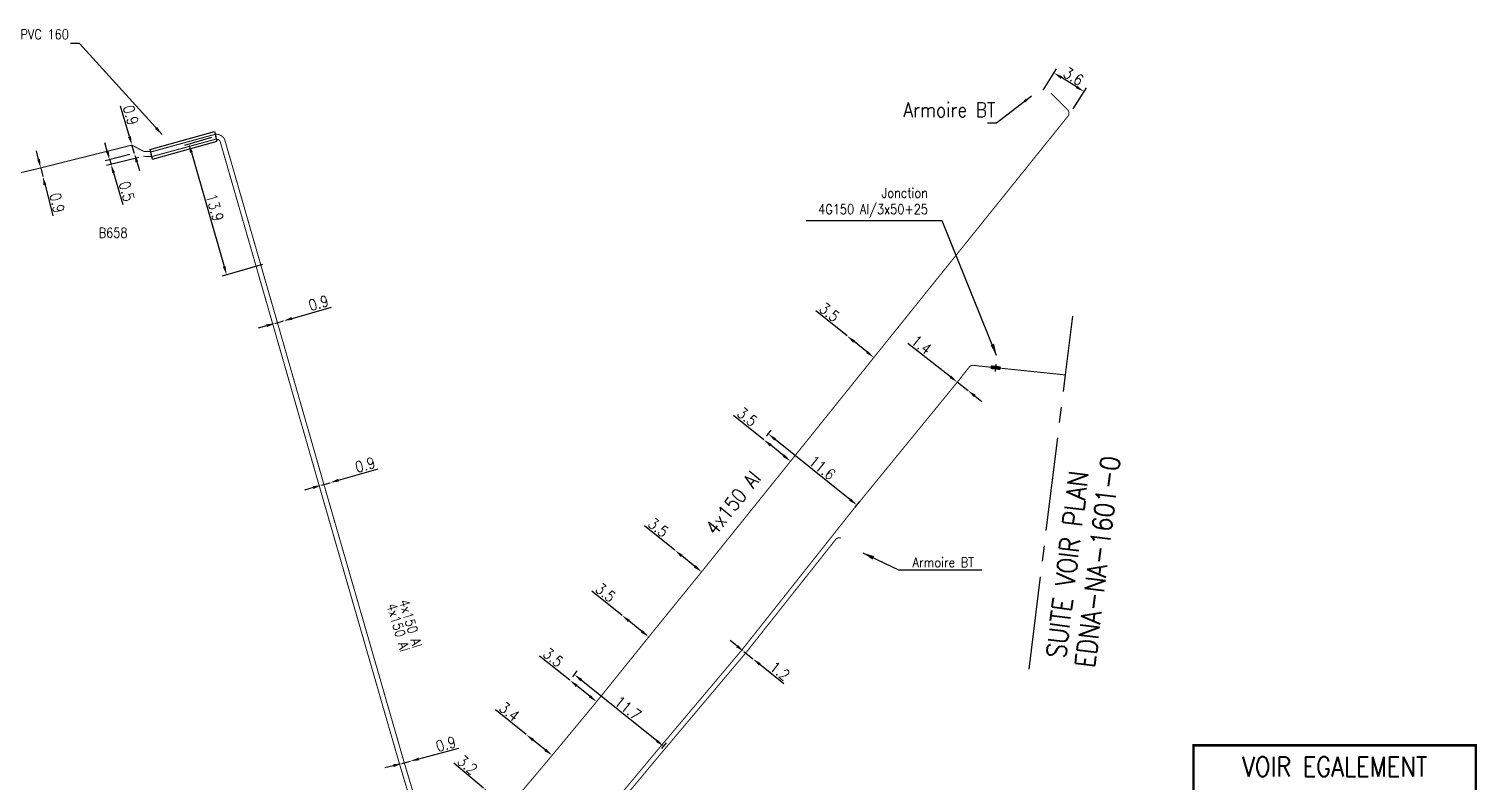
# Model space of a CAD drawing. Header units: millimetres. Extents: x 184011 to 185000, y 128010 to 128993.
# Drawn here: x 184695.4 to 184843.4, y 128356.3 to 128433.3 of the extents above; entities that cross this region are included whole.
import ezdxf
from ezdxf.enums import TextEntityAlignment as Align

# ---------------------------------------------------------------- set-up
doc = ezdxf.new("R2010")
doc.units = ezdxf.units.MM
doc.header["$PDMODE"] = 34
doc.linetypes.add('B_ST_Al', pattern=[2000, 1000, 1000])
doc.linetypes.add('CENTER2', pattern=[28.575, 19.05, -3.175, 3.175, -3.175])
doc.layers.get('0').update_dxf_attribs({"linetype": 'CONTINUOUS'})
doc.layers.get('DEFPOINTS').update_dxf_attribs({"linetype": 'CONTINUOUS'})
for name, color, linetype in [('B_100', 3, 'CONTINUOUS'), ('B_110', 1, 'CONTINUOUS'), ('B_300', 7, 'CONTINUOUS'), ('B_400', 7, 'CONTINUOUS'), ('B_930', 7, 'CONTINUOUS')]:
    doc.layers.add(name, color=color, linetype=linetype)
doc.styles.get("Standard").update_dxf_attribs({"font": 'romans.shx', "width": 0.85})
doc.dimstyles.get("Standard").update_dxf_attribs({"dimtxt": 1.5, "dimasz": 1.2, "dimexe": 0.625, "dimexo": 0.625, "dimgap": 0.25, "dimtad": 1, "dimdec": 1, "dimzin": 0, "dimdsep": 46, "dimtxsty": 'Standard', "dimcen": -0.5, "dimadec": 0, "dimazin": 0, "dimtfac": 1, "dimtdec": 1, "dimtmove": 0, "dimatfit": 3, "dimfxl": 0, "dimtolj": 1, "dimtzin": 0, "dimarcsym": 0})

# ---------------------------------------------------------------- blocks, each defined once
blk = doc.blocks.new('*D2')
at = {"layer": 'B_110', "color": 0, "linetype": 'Continuous', "lineweight": -2, "transparency": 16777216}
for p, q in [((184741.85, 128355.71), (184738.81, 128358.27)), ((184743.61, 128354.23), (184742.54, 128355.13))]:
    blk.add_line(p, q, dxfattribs=at)
at = {"layer": 'B_110', "color": 0, "linetype": 'Continuous', "transparency": 16777216}
for points in [[(184742.64, 128355.25), (184742.45, 128355.02), (184741.85, 128355.71)], [(184743.71, 128354.35), (184743.52, 128354.12), (184744.3, 128353.65)]]:
    blk.add_solid(points, dxfattribs=at)
at = {"layer": 'DEFPOINTS', "color": 0, "linetype": 'Continuous', "transparency": 16777216}
for p in [(184741.85, 128355.71), (184741.85, 128355.71), (184744.3, 128353.65)]:
    blk.add_point(p, dxfattribs=at)
at = {"layer": 'B_110', "color": 0, "linetype": 'Continuous', "transparency": 16777216, "insert": (184740.2, 128358.08), "char_height": 1.125, "attachment_point": 5, "rotation": 319.9678}
blk.add_mtext('\\A1;3.2', dxfattribs=at)
blk = doc.blocks.new('*D6')
at = {"layer": 'B_110', "color": 0, "linetype": 'Continuous', "lineweight": -2, "transparency": 16777216}
for p, q in [((184746.21, 128361.18), (184743.06, 128363.7)), ((184748.16, 128359.62), (184746.91, 128360.62))]:
    blk.add_line(p, q, dxfattribs=at)
at = {"layer": 'B_110', "color": 0, "linetype": 'Continuous', "transparency": 16777216}
for points in [[(184747, 128360.74), (184746.82, 128360.5), (184746.21, 128361.18)], [(184748.25, 128359.74), (184748.06, 128359.5), (184748.86, 128359.06)]]:
    blk.add_solid(points, dxfattribs=at)
at = {"layer": 'DEFPOINTS', "color": 0, "linetype": 'Continuous', "transparency": 16777216}
for p in [(184746.21, 128361.18), (184746.21, 128361.18), (184748.86, 128359.06)]:
    blk.add_point(p, dxfattribs=at)
at = {"layer": 'B_110', "color": 0, "linetype": 'Continuous', "transparency": 16777216, "insert": (184744.48, 128363.53), "char_height": 1.125, "attachment_point": 5, "rotation": 321.2979}
blk.add_mtext('\\A1;3.4', dxfattribs=at)
blk = doc.blocks.new('*D7')
at = {"layer": 'B_110', "color": 0, "linetype": 'Continuous', "lineweight": -2, "transparency": 16777216}
for p, q in [((184750.67, 128366.73), (184747.57, 128369.21)), ((184752.7, 128365.1), (184751.37, 128366.17))]:
    blk.add_line(p, q, dxfattribs=at)
at = {"layer": 'B_110', "color": 0, "linetype": 'Continuous', "transparency": 16777216}
for points in [[(184751.46, 128366.28), (184751.28, 128366.05), (184750.67, 128366.73)], [(184752.79, 128365.22), (184752.6, 128364.99), (184753.4, 128364.54)]]:
    blk.add_solid(points, dxfattribs=at)
at = {"layer": 'DEFPOINTS', "color": 0, "linetype": 'Continuous', "transparency": 16777216}
for p in [(184750.67, 128366.73), (184750.67, 128366.73), (184753.4, 128364.54)]:
    blk.add_point(p, dxfattribs=at)
at = {"layer": 'B_110', "color": 0, "linetype": 'Continuous', "transparency": 16777216, "insert": (184748.96, 128369.06), "char_height": 1.125, "attachment_point": 5, "rotation": 321.2979}
blk.add_mtext('\\A1;3.5', dxfattribs=at)
blk = doc.blocks.new('*D8')
at = {"layer": 'B_110', "color": 0, "linetype": 'Continuous', "lineweight": -2, "transparency": 16777216}
for p, q in [((184756, 128373.36), (184752.91, 128375.85)), ((184755.71, 128372.99), (184755.71, 128372.99)), ((184758.03, 128371.73), (184756.71, 128372.79)), ((184758.43, 128370.8), (184758.43, 128370.8))]:
    blk.add_line(p, q, dxfattribs=at)
at = {"layer": 'B_110', "color": 0, "linetype": 'Continuous', "transparency": 16777216}
for points in [[(184756.8, 128372.91), (184756.61, 128372.68), (184756, 128373.36)], [(184758.12, 128371.84), (184757.93, 128371.61), (184758.73, 128371.16)]]:
    blk.add_solid(points, dxfattribs=at)
at = {"layer": 'DEFPOINTS', "color": 0, "linetype": 'Continuous', "transparency": 16777216}
for p in [(184756, 128373.36), (184756, 128373.36), (184758.73, 128371.16)]:
    blk.add_point(p, dxfattribs=at)
at = {"layer": 'B_110', "color": 0, "linetype": 'Continuous', "transparency": 16777216, "insert": (184754.31, 128375.69), "char_height": 1.125, "attachment_point": 5, "rotation": 321.1108}
blk.add_mtext('\\A1;3.5', dxfattribs=at)
blk = doc.blocks.new('*D9')
at = {"layer": 'B_110', "color": 0, "linetype": 'Continuous', "lineweight": -2, "transparency": 16777216}
for p, q in [((184761.41, 128380.01), (184758.31, 128382.5)), ((184763.43, 128378.37), (184762.11, 128379.44))]:
    blk.add_line(p, q, dxfattribs=at)
at = {"layer": 'B_110', "color": 0, "linetype": 'Continuous', "transparency": 16777216}
for points in [[(184762.2, 128379.56), (184762.01, 128379.32), (184761.41, 128380.01)], [(184763.53, 128378.49), (184763.34, 128378.26), (184764.13, 128377.81)]]:
    blk.add_solid(points, dxfattribs=at)
at = {"layer": 'DEFPOINTS', "color": 0, "linetype": 'Continuous', "transparency": 16777216}
for p in [(184761.41, 128380.01), (184761.41, 128380.01), (184764.13, 128377.81)]:
    blk.add_point(p, dxfattribs=at)
at = {"layer": 'B_110', "color": 0, "linetype": 'Continuous', "transparency": 16777216, "insert": (184759.71, 128382.34), "char_height": 1.125, "attachment_point": 5, "rotation": 321.1108}
blk.add_mtext('\\A1;3.5', dxfattribs=at)
blk = doc.blocks.new('*D10')
at = {"layer": 'B_110', "color": 0, "linetype": 'Continuous', "lineweight": -2, "transparency": 16777216}
for p, q in [((184770.49, 128391.31), (184767.39, 128393.8)), ((184772.52, 128389.68), (184771.19, 128390.75))]:
    blk.add_line(p, q, dxfattribs=at)
at = {"layer": 'B_110', "color": 0, "linetype": 'Continuous', "transparency": 16777216}
for points in [[(184771.29, 128390.86), (184771.1, 128390.63), (184770.49, 128391.31)], [(184772.61, 128389.8), (184772.42, 128389.56), (184773.22, 128389.11)]]:
    blk.add_solid(points, dxfattribs=at)
at = {"layer": 'DEFPOINTS', "color": 0, "linetype": 'Continuous', "transparency": 16777216}
for p in [(184770.49, 128391.31), (184770.49, 128391.31), (184773.22, 128389.11)]:
    blk.add_point(p, dxfattribs=at)
at = {"layer": 'B_110', "color": 0, "linetype": 'Continuous', "transparency": 16777216, "insert": (184768.79, 128393.64), "char_height": 1.125, "attachment_point": 5, "rotation": 321.1755}
blk.add_mtext('\\A1;3.5', dxfattribs=at)
blk = doc.blocks.new('*D11')
at = {"layer": 'B_110', "color": 0, "linetype": 'Continuous', "lineweight": -2, "transparency": 16777216}
for p, q in [((184779, 128401.91), (184775.79, 128404.49)), ((184781.03, 128400.28), (184779.71, 128401.34))]:
    blk.add_line(p, q, dxfattribs=at)
at = {"layer": 'B_110', "color": 0, "linetype": 'Continuous', "transparency": 16777216}
for points in [[(184779.8, 128401.46), (184779.61, 128401.22), (184779, 128401.91)], [(184781.12, 128400.39), (184780.94, 128400.16), (184781.73, 128399.71)]]:
    blk.add_solid(points, dxfattribs=at)
at = {"layer": 'DEFPOINTS', "color": 0, "linetype": 'Continuous', "transparency": 16777216}
for p in [(184779, 128401.91), (184779, 128401.91), (184781.73, 128399.71)]:
    blk.add_point(p, dxfattribs=at)
at = {"layer": 'B_110', "color": 0, "linetype": 'Continuous', "transparency": 16777216, "insert": (184777.19, 128404.33), "char_height": 1.125, "attachment_point": 5, "rotation": 321.1755}
blk.add_mtext('\\A1;3.5', dxfattribs=at)
blk = doc.blocks.new('*D41')
at = {"layer": 'B_100', "color": 0, "linetype": 'Continuous', "lineweight": -2, "transparency": 16777216}
for p, q in [((184722.28, 128403.7), (184726.33, 128404.87)), ((184719.68, 128402.95), (184718.82, 128402.7)), ((184720.55, 128403.2), (184721.41, 128403.45))]:
    blk.add_line(p, q, dxfattribs=at)
at = {"layer": 'B_100', "color": 0, "linetype": 'Continuous', "transparency": 16777216}
for points in [[(184722.23, 128403.85), (184722.32, 128403.56), (184721.41, 128403.45)], [(184719.64, 128403.1), (184719.72, 128402.81), (184720.55, 128403.2)]]:
    blk.add_solid(points, dxfattribs=at)
at = {"layer": 'DEFPOINTS', "color": 0, "linetype": 'Continuous', "transparency": 16777216}
for p in [(184720.55, 128403.2), (184721.41, 128403.45), (184721.41, 128403.45)]:
    blk.add_point(p, dxfattribs=at)
at = {"layer": 'B_100', "color": 0, "linetype": 'Continuous', "transparency": 16777216, "insert": (184725, 128405.27), "char_height": 1.125, "attachment_point": 5, "rotation": 16.0717}
blk.add_mtext('\\A1;0.9', dxfattribs=at)
blk = doc.blocks.new('*D42')
at = {"layer": 'B_100', "color": 0, "linetype": 'Continuous', "lineweight": -2, "transparency": 16777216}
for p, q in [((184727.03, 128387.17), (184731.08, 128388.35)), ((184724.44, 128386.42), (184723.57, 128386.16)), ((184725.3, 128386.67), (184726.17, 128386.92))]:
    blk.add_line(p, q, dxfattribs=at)
at = {"layer": 'B_100', "color": 0, "linetype": 'Continuous', "transparency": 16777216}
for points in [[(184726.99, 128387.31), (184727.07, 128387.03), (184726.17, 128386.92)], [(184724.4, 128386.56), (184724.48, 128386.27), (184725.3, 128386.67)]]:
    blk.add_solid(points, dxfattribs=at)
at = {"layer": 'DEFPOINTS', "color": 0, "linetype": 'Continuous', "transparency": 16777216}
for p in [(184725.3, 128386.67), (184726.17, 128386.92), (184726.17, 128386.92)]:
    blk.add_point(p, dxfattribs=at)
at = {"layer": 'B_100', "color": 0, "linetype": 'Continuous', "transparency": 16777216, "insert": (184729.75, 128388.74), "char_height": 1.125, "attachment_point": 5, "rotation": 16.2089}
blk.add_mtext('\\A1;0.9', dxfattribs=at)
blk = doc.blocks.new('*D43')
at = {"layer": 'B_100', "color": 0, "linetype": 'Continuous', "lineweight": -2, "transparency": 16777216}
for p, q in [((184735.25, 128358.7), (184739.33, 128359.79)), ((184732.64, 128358), (184731.77, 128357.77)), ((184733.51, 128358.23), (184734.38, 128358.47))]:
    blk.add_line(p, q, dxfattribs=at)
at = {"layer": 'B_100', "color": 0, "linetype": 'Continuous', "transparency": 16777216}
for points in [[(184732.6, 128358.15), (184732.68, 128357.86), (184733.51, 128358.23)], [(184735.21, 128358.84), (184735.29, 128358.55), (184734.38, 128358.47)]]:
    blk.add_solid(points, dxfattribs=at)
at = {"layer": 'DEFPOINTS', "color": 0, "linetype": 'Continuous', "transparency": 16777216}
for p in [(184733.51, 128358.23), (184734.38, 128358.47), (184734.38, 128358.47)]:
    blk.add_point(p, dxfattribs=at)
at = {"layer": 'B_100', "color": 0, "linetype": 'Continuous', "transparency": 16777216, "insert": (184738.01, 128360.21), "char_height": 1.125, "attachment_point": 5, "rotation": 14.9978}
blk.add_mtext('\\A1;0.9', dxfattribs=at)
blk = doc.blocks.new('*D266')
at = {"layer": 'B_100', "color": 0, "linetype": 'Continuous', "lineweight": -2, "transparency": 16777216}
for p, q in [((184703.4, 128420.79), (184703.15, 128421.65)), ((184705.72, 128420.44), (184703.2, 128419.81)), ((184706.64, 128420.16), (184703.34, 128419.33)), ((184703.65, 128419.92), (184703.79, 128419.44)), ((184704.05, 128418.58), (184704.99, 128415.34))]:
    blk.add_line(p, q, dxfattribs=at)
at = {"layer": 'B_100', "color": 0, "linetype": 'Continuous', "transparency": 16777216}
for points in [[(184703.55, 128420.83), (184703.26, 128420.75), (184703.65, 128419.92)], [(184704.19, 128418.62), (184703.9, 128418.54), (184703.79, 128419.44)]]:
    blk.add_solid(points, dxfattribs=at)
at = {"layer": 'DEFPOINTS', "color": 0, "linetype": 'Continuous', "transparency": 16777216}
for p in [(184703.65, 128419.92), (184706.18, 128420.56), (184707.09, 128420.27)]:
    blk.add_point(p, dxfattribs=at)
at = {"layer": 'B_100', "color": 0, "linetype": 'Continuous', "transparency": 16777216, "insert": (184705.38, 128416.69), "char_height": 1.125, "attachment_point": 5, "rotation": 286.2633}
blk.add_mtext('\\A1;0.5', dxfattribs=at)
blk = doc.blocks.new('*D267')
at = {"layer": 'B_100', "color": 0, "linetype": 'Continuous', "lineweight": -2, "transparency": 16777216}
for p, q in [((184705.67, 128422.29), (184704.77, 128425.39)), ((184706.18, 128420.56), (184705.92, 128421.42)), ((184706.43, 128419.69), (184706.68, 128418.83))]:
    blk.add_line(p, q, dxfattribs=at)
at = {"layer": 'B_100', "color": 0, "linetype": 'Continuous', "transparency": 16777216}
for points in [[(184705.82, 128422.33), (184705.53, 128422.24), (184705.92, 128421.42)], [(184706.57, 128419.74), (184706.28, 128419.65), (184706.18, 128420.56)]]:
    blk.add_solid(points, dxfattribs=at)
at = {"layer": 'DEFPOINTS', "color": 0, "linetype": 'Continuous', "transparency": 16777216}
for p in [(184705.92, 128421.42), (184706.18, 128420.56), (184706.18, 128420.56)]:
    blk.add_point(p, dxfattribs=at)
at = {"layer": 'B_100', "color": 0, "linetype": 'Continuous', "transparency": 16777216, "insert": (184705.81, 128424.48), "char_height": 1.125, "attachment_point": 5, "rotation": 286.2633}
blk.add_mtext('\\A1;0.9', dxfattribs=at)
blk = doc.blocks.new('*D268')
at = {"layer": 'B_100', "color": 0, "linetype": 'Continuous', "lineweight": -2, "transparency": 16777216}
for p, q in [((184714.04, 128422.18), (184711.3, 128421.39)), ((184712, 128420.65), (184715.35, 128409.01)), ((184719.27, 128409.2), (184715.15, 128408.02))]:
    blk.add_line(p, q, dxfattribs=at)
at = {"layer": 'B_100', "color": 0, "linetype": 'Continuous', "transparency": 16777216}
for points in [[(184712.14, 128420.7), (184711.85, 128420.61), (184711.75, 128421.52)], [(184715.49, 128409.05), (184715.21, 128408.97), (184715.6, 128408.15)]]:
    blk.add_solid(points, dxfattribs=at)
at = {"layer": 'DEFPOINTS', "color": 0, "linetype": 'Continuous', "transparency": 16777216}
for p in [(184714.49, 128422.31), (184715.6, 128408.15), (184719.72, 128409.33)]:
    blk.add_point(p, dxfattribs=at)
at = {"layer": 'B_100', "color": 0, "linetype": 'Continuous', "transparency": 16777216, "insert": (184714.39, 128415.04), "char_height": 1.125, "attachment_point": 5, "rotation": 286.0717}
blk.add_mtext('\\A1;13.9', dxfattribs=at)
blk = doc.blocks.new('*D269')
at = {"layer": 'B_100', "color": 0, "linetype": 'Continuous', "lineweight": -2, "transparency": 16777216}
for p, q in [((184696.38, 128419.95), (184696.16, 128420.83)), ((184696.6, 128419.08), (184696.82, 128418.21)), ((184697.04, 128417.34), (184697.83, 128414.2))]:
    blk.add_line(p, q, dxfattribs=at)
at = {"layer": 'B_100', "color": 0, "linetype": 'Continuous', "transparency": 16777216}
for points in [[(184696.53, 128419.99), (184696.24, 128419.92), (184696.6, 128419.08)], [(184697.18, 128417.37), (184696.89, 128417.3), (184696.82, 128418.21)]]:
    blk.add_solid(points, dxfattribs=at)
at = {"layer": 'DEFPOINTS', "color": 0, "linetype": 'Continuous', "transparency": 16777216}
for p in [(184696.6, 128419.08), (184696.82, 128418.21), (184696.82, 128418.21)]:
    blk.add_point(p, dxfattribs=at)
at = {"layer": 'B_100', "color": 0, "linetype": 'Continuous', "transparency": 16777216, "insert": (184698.27, 128415.51), "char_height": 1.125, "attachment_point": 5, "rotation": 284.0895}
blk.add_mtext('\\A1;0.9', dxfattribs=at)
blk = doc.blocks.new('*D277')
at = {"layer": 'B_110', "color": 0, "linetype": 'Continuous', "lineweight": -2, "transparency": 16777216}
for p, q in [((184799.04, 128427.01), (184800.39, 128429.19)), ((184802.44, 128427.36), (184800.91, 128428.31)), ((184802.09, 128425.11), (184803.45, 128427.28))]:
    blk.add_line(p, q, dxfattribs=at)
at = {"layer": 'B_110', "color": 0, "linetype": 'Continuous', "transparency": 16777216}
for points in [[(184800.99, 128428.44), (184800.83, 128428.18), (184800.14, 128428.79)], [(184802.51, 128427.49), (184802.36, 128427.23), (184803.2, 128426.89)]]:
    blk.add_solid(points, dxfattribs=at)
at = {"layer": 'DEFPOINTS', "color": 0, "linetype": 'Continuous', "transparency": 16777216}
for p in [(184800.14, 128428.79), (184798.79, 128426.61), (184801.85, 128424.71)]:
    blk.add_point(p, dxfattribs=at)
at = {"layer": 'B_110', "color": 0, "linetype": 'Continuous', "transparency": 16777216, "insert": (184802.13, 128428.43), "char_height": 1.125, "attachment_point": 5, "rotation": 328.12}
blk.add_mtext('\\A1;3.6', dxfattribs=at)
blk = doc.blocks.new('*D303')
at = {"layer": 'B_110', "color": 0, "linetype": 'Continuous', "lineweight": -2, "transparency": 16777216}
for p, q in [((184767.74, 128370.24), (184767.04, 128370.8)), ((184768.44, 128369.67), (184769.38, 128368.92)), ((184770.08, 128368.36), (184772.53, 128366.39))]:
    blk.add_line(p, q, dxfattribs=at)
at = {"layer": 'B_110', "color": 0, "linetype": 'Continuous', "transparency": 16777216}
for points in [[(184767.84, 128370.35), (184767.65, 128370.12), (184768.44, 128369.67)], [(184770.17, 128368.47), (184769.99, 128368.24), (184769.38, 128368.92)]]:
    blk.add_solid(points, dxfattribs=at)
at = {"layer": 'DEFPOINTS', "color": 0, "linetype": 'Continuous', "transparency": 16777216}
for p in [(184768.44, 128369.67), (184769.38, 128368.92), (184769.38, 128368.92)]:
    blk.add_point(p, dxfattribs=at)
at = {"layer": 'B_110', "color": 0, "linetype": 'Continuous', "transparency": 16777216, "insert": (184772.13, 128367.68), "char_height": 1.125, "attachment_point": 5, "rotation": 321.1976}
blk.add_mtext('\\A1;1.2', dxfattribs=at)
blk = doc.blocks.new('*D304')
at = {"layer": 'B_110', "color": 0, "linetype": 'Continuous', "lineweight": -2, "transparency": 16777216}
for p, q in [((184789.55, 128397.74), (184785.22, 128401.14)), ((184791.36, 128396.32), (184790.26, 128397.19)), ((184792.07, 128395.77), (184792.77, 128395.21))]:
    blk.add_line(p, q, dxfattribs=at)
at = {"layer": 'B_110', "color": 0, "linetype": 'Continuous', "transparency": 16777216}
for points in [[(184789.64, 128397.86), (184789.46, 128397.63), (184790.26, 128397.19)], [(184792.16, 128395.89), (184791.97, 128395.65), (184791.36, 128396.32)]]:
    blk.add_solid(points, dxfattribs=at)
at = {"layer": 'DEFPOINTS', "color": 0, "linetype": 'Continuous', "transparency": 16777216}
for p in [(184790.26, 128397.19), (184791.36, 128396.32), (184791.36, 128396.32)]:
    blk.add_point(p, dxfattribs=at)
at = {"layer": 'B_110', "color": 0, "linetype": 'Continuous', "transparency": 16777216, "insert": (184786.59, 128401.02), "char_height": 1.125, "attachment_point": 5, "rotation": 321.8689}
blk.add_mtext('\\A1;1.4', dxfattribs=at)
blk = doc.blocks.new('*D305')
at = {"layer": 'B_110', "color": 0, "linetype": 'Continuous', "lineweight": -2, "transparency": 16777216}
for p, q in [((184750.96, 128367.09), (184751.43, 128367.68)), ((184759.55, 128360.54), (184751.84, 128366.75)), ((184760.08, 128359.76), (184760.55, 128360.34))]:
    blk.add_line(p, q, dxfattribs=at)
at = {"layer": 'B_110', "color": 0, "linetype": 'Continuous', "transparency": 16777216}
for points in [[(184751.93, 128366.87), (184751.74, 128366.63), (184751.14, 128367.31)], [(184759.65, 128360.66), (184759.46, 128360.43), (184760.25, 128359.98)]]:
    blk.add_solid(points, dxfattribs=at)
at = {"layer": 'DEFPOINTS', "color": 0, "linetype": 'Continuous', "transparency": 16777216}
for p in [(184750.67, 128366.73), (184751.14, 128367.31), (184759.78, 128359.39)]:
    blk.add_point(p, dxfattribs=at)
at = {"layer": 'B_110', "color": 0, "linetype": 'Continuous', "transparency": 16777216, "insert": (184756.6, 128363.88), "char_height": 1.125, "attachment_point": 5, "rotation": 321.1746}
blk.add_mtext('\\A1;11.7', dxfattribs=at)
blk = doc.blocks.new('*D306')
at = {"layer": 'B_110', "color": 0, "linetype": 'Continuous', "lineweight": -2, "transparency": 16777216}
for p, q in [((184770.78, 128391.68), (184771.24, 128392.27)), ((184779.29, 128385.2), (184771.65, 128391.34)), ((184779.82, 128384.42), (184780.29, 128385))]:
    blk.add_line(p, q, dxfattribs=at)
at = {"layer": 'B_110', "color": 0, "linetype": 'Continuous', "transparency": 16777216}
for points in [[(184771.75, 128391.45), (184771.56, 128391.22), (184770.95, 128391.9)], [(184779.39, 128385.32), (184779.2, 128385.08), (184779.99, 128384.64)]]:
    blk.add_solid(points, dxfattribs=at)
at = {"layer": 'DEFPOINTS', "color": 0, "linetype": 'Continuous', "transparency": 16777216}
for p in [(184770.95, 128391.9), (184770.48, 128391.32), (184779.52, 128384.05)]:
    blk.add_point(p, dxfattribs=at)
at = {"layer": 'B_110', "color": 0, "linetype": 'Continuous', "transparency": 16777216, "insert": (184776.46, 128388.44), "char_height": 1.125, "attachment_point": 5, "rotation": 321.2166}
blk.add_mtext('\\A1;11.6', dxfattribs=at)
blk = doc.blocks.new('B_300_04')
at = {"color": 0, "linetype": 'Continuous'}
blk.add_line((0, 0.375), (0, -0.375), dxfattribs=at)
blk.add_solid([(-0.5, 0.1875), (-0.5, -0.1875), (0.5, 0.1875), (0.5, -0.1875)], dxfattribs=at)
at = {"color": 0, "linetype": 'Continuous', "width": 0.75, "flags": 3}
for tag, p in [('DEF_LEG', (0, -4.25)), ('DEF_COUP', (0, -6.75)), ('DEF_TYPE', (0, -9.25))]:
    blk.add_attdef(tag, text='', height=1.2, dxfattribs=at).set_placement(p, align=Align.MIDDLE)

msp = doc.modelspace()

# ---------------------------------------------------------------- linework, layer by layer
at = {"layer": 'B_100', "linetype": 'B_ST_Al', "const_width": 0.1}
for points in [[(184685.95, 128416.53), (184696.6, 128419.08, -0.000411), (184696.6, 128419.08), (184705.74, 128421.37, -0.186975), (184706.1, 128421.32), (184707.01, 128420.83, 0.113263), (184707.23, 128420.77), (184707.87, 128420.74, 0.078413), (184708.03, 128420.76), (184714.1, 128422.43), (184714.33, 128422.49, -0.364069), (184715.4, 128421.98), (184720.79, 128403.27), (184725.54, 128386.74), (184733.75, 128358.31), (184735.69, 128351.83, 0.248521)], [(184735.28, 128351.44), (184733.27, 128358.16), (184725.06, 128386.6), (184720.31, 128403.13), (184714.92, 128421.84, 0.298511), (184714.45, 128422), (184714.24, 128421.95), (184708.1, 128420.28, -0.077686), (184707.79, 128420.24), (184707.18, 128420.27, 0.040383), (184707.09, 128420.27, 0.040383)], [(184751.26, 128346.79), (184750.66, 128347.29, -0.412088), (184750.6, 128347.99), (184759.97, 128359.23), (184768.64, 128369.52), (184777.82, 128381.1, -0.322473), (184778.38, 128381.26)]]:
    msp.add_lwpolyline(points, format="xyb", dxfattribs=at)
at = {"layer": 'B_110', "linetype": 'B_ST_Al', "const_width": 0.1}
for points in [[(184799.84, 128426.72), (184801.53, 128425.03, -0.38213), (184801.56, 128424.36), (184781.73, 128399.71, 0.000373), (184781.73, 128399.71), (184773.22, 128389.11), (184764.13, 128377.81), (184758.73, 128371.16), (184753.4, 128364.54), (184748.86, 128359.06), (184744.3, 128353.65)], [(184750.93, 128346.4), (184750.34, 128346.91, -0.412138), (184750.21, 128348.31), (184759.59, 128359.55), (184768.25, 128369.83), (184779.52, 128384.05), (184790.26, 128397.19), (184791.47, 128398.72, -0.257951), (184791.92, 128398.91), (184792.48, 128398.84), (184794.17, 128398.67), (184801.31, 128397.93)]]:
    msp.add_lwpolyline(points, format="xyb", dxfattribs=at)
at = {"layer": 'B_400', "color": 7, "linetype": 'CONTINUOUS'}
for p, q in [((184707.75, 128420.95), (184714.36, 128422.79)), ((184714.36, 128422.79), (184714.49, 128422.3)), ((184708.02, 128419.99), (184714.63, 128421.82)), ((184714.63, 128421.82), (184714.49, 128422.3)), ((184707.75, 128420.95), (184707.88, 128420.47)), ((184708.02, 128419.99), (184707.88, 128420.47))]:
    msp.add_line(p, q, dxfattribs=at)
at = {"layer": 'B_930', "linetype": 'CENTER2', "ltscale": 0.5, "flags": 128}
msp.add_lwpolyline([(184797.61, 128367.86), (184801.31, 128397.93), (184802.05, 128403.93)], dxfattribs=at)
at = {"layer": 'B_930', "const_width": 0.25}
msp.add_lwpolyline([(184814.4, 128360.08), (184843.24, 128360.08), (184843.24, 128342.15), (184814.4, 128342.15)], close=True, dxfattribs=at)

# ---------------------------------------------------------------- block references
at = {"layer": 'B_300', "rotation": 354.1356541347006}
msp.add_blockref('B_300_04', (184794.17, 128398.67), dxfattribs=at)

# ---------------------------------------------------------------- texts
at = {"layer": 'B_100', "linetype": 'Continuous', "char_height": 1, "attachment_point": 4}
for s, insert in [('B658', (184702.52, 128412.45)), ('Armoire BT', (184785.69, 128378.78))]:
    msp.add_mtext(s, dxfattribs=dict(at, insert=insert))
at = {"layer": 'B_100', "linetype": 'B_ST_Al', "char_height": 1, "attachment_point": 4, "rotation": 286.2609}
for insert in [(184732.43, 128374.57), (184733.7, 128374.95)]:
    msp.add_mtext('\\A1;4x150 Al', dxfattribs=dict(at, insert=insert))
at = {"layer": 'B_110', "insert": (184794.15, 128425.02), "char_height": 1.5, "attachment_point": 6}
msp.add_mtext('Armoire BT', dxfattribs=at)
at = {"layer": 'B_110', "linetype": 'Continuous', "insert": (184764.96, 128381.9), "char_height": 1.5, "attachment_point": 4, "rotation": 51.2187}
msp.add_mtext('\\A1;4x150 Al', dxfattribs=at)
at = {"layer": 'B_300', "linetype": 'Continuous', "insert": (184787.26, 128415.53), "char_height": 1, "attachment_point": 6}
msp.add_mtext('Jonction\\P4G150 Al/3x50+25', dxfattribs=at)
at = {"layer": 'B_400', "linetype": 'Continuous', "insert": (184699.48, 128432.73), "char_height": 1, "attachment_point": 6}
msp.add_mtext('\\A1;Gaine PVC 160', dxfattribs=at)
at = {"layer": 'B_930', "width": 0.85}
for s, p in [('EDNA-NA-1601-0', (184805.61, 128378.72)), ('SUITE VOIR PLAN', (184802.5, 128378.46))]:
    msp.add_text(s, height=2, rotation=82.9488, dxfattribs=at).set_placement(p, align=Align.CENTER)
msp.add_text('VOIR EGALEMENT', height=2, dxfattribs=at).set_placement((184828.82, 128356.91), align=Align.CENTER)

# ---------------------------------------------------------------- dimensions: what is measured, and where the dimension line sits
at = {"layer": 'B_100', "linetype": 'Continuous'}
for base, p1, p2, angle, picture, middle, dimtype in [((184706.18, 128420.56), (184705.92, 128421.42), (184706.18, 128420.56), 106.2633, '*D267', (184705.09, 128424.27), 160), ((184703.65, 128419.92), (184707.09, 128420.27), (184706.18, 128420.56), 286.2633, '*D266', (184704.66, 128416.48), 160), ((184696.82, 128418.21), (184696.6, 128419.08), (184696.82, 128418.21), 104.0895, '*D269', (184697.54, 128415.33), 160), ((184721.41, 128403.45), (184720.55, 128403.2), (184721.41, 128403.45), 16.0717, '*D41', (184725.21, 128404.55), 161), ((184726.17, 128386.92), (184725.3, 128386.67), (184726.17, 128386.92), 16.2089, '*D42', (184729.96, 128388.02), 161), ((184734.38, 128358.47), (184733.51, 128358.23), (184734.38, 128358.47), 14.9978, '*D43', (184738.2, 128359.49), 161)]:
    dim = msp.add_linear_dim(base=base, p1=p1, p2=p2, angle=angle, dimstyle='Standard', override={"dimscale": 0.75}, dxfattribs=at)
    dim.commit()
    dim.dimension.update_dxf_attribs({"geometry": picture, "text_midpoint": middle, "dimtype": dimtype})
dim = msp.add_linear_dim(base=(184715.6, 128408.15), p1=(184714.49, 128422.31), p2=(184719.72, 128409.33), angle=106.0717, dimstyle='Standard', override={"dimscale": 0.75}, dxfattribs=at)
dim.commit()
dim.dimension.update_dxf_attribs({"geometry": '*D268', "text_midpoint": (184714.39, 128415.04)})
at = {"layer": 'B_110', "linetype": 'Continuous'}
for base, p1, p2, angle, picture, middle in [((184800.14, 128428.79), (184801.85, 128424.71), (184798.79, 128426.61), 328.12, '*D277', (184801.74, 128427.8)), ((184779, 128401.91), (184781.73, 128399.71), (184779, 128401.91), 321.1755, '*D11', (184776.72, 128403.75)), ((184791.36, 128396.32), (184790.26, 128397.19), (184791.36, 128396.32), 141.8689, '*D304', (184786.12, 128400.43)), ((184770.49, 128391.31), (184773.22, 128389.11), (184770.49, 128391.31), 321.1755, '*D10', (184768.32, 128393.06)), ((184770.95, 128391.9), (184779.52, 128384.05), (184770.48, 128391.32), 321.2166, '*D306', (184775.99, 128387.86)), ((184761.41, 128380.01), (184764.13, 128377.81), (184761.41, 128380.01), 321.1108, '*D9', (184759.24, 128381.75)), ((184756, 128373.36), (184758.73, 128371.16), (184756, 128373.36), 321.1108, '*D8', (184753.84, 128375.11)), ((184750.67, 128366.73), (184753.4, 128364.54), (184750.67, 128366.73), 321.2979, '*D7', (184748.49, 128368.47)), ((184769.38, 128368.92), (184768.44, 128369.67), (184769.38, 128368.92), 141.1976, '*D303', (184771.66, 128367.09)), ((184751.14, 128367.31), (184759.78, 128359.39), (184750.67, 128366.73), 321.1746, '*D305', (184756.13, 128363.29)), ((184746.21, 128361.18), (184748.86, 128359.06), (184746.21, 128361.18), 321.2979, '*D6', (184744.01, 128362.94)), ((184741.85, 128355.71), (184744.3, 128353.65), (184741.85, 128355.71), 319.9678, '*D2', (184739.72, 128357.5))]:
    dim = msp.add_linear_dim(base=base, p1=p1, p2=p2, angle=angle, dimstyle='Standard', override={"dimscale": 0.75}, dxfattribs=at)
    dim.commit()
    dim.dimension.update_dxf_attribs({"geometry": picture, "text_midpoint": middle, "dimtype": 160})

# ---------------------------------------------------------------- leaders
at = {"layer": 'B_100', "linetype": 'Continuous', "annotation_type": 0, "has_hookline": 1, "hookline_direction": 0, "text_width": 7.08}
msp.add_leader([(184780.6, 128379.75), (184784.24, 128378.03), (184785.44, 128378.03)], dimstyle='Standard', dxfattribs=at)
at = {"layer": 'B_110'}
msp.add_leader([(184797.84, 128426.42), (184794.26, 128423.67), (184793.36, 128423.67)], dimstyle='Standard', override={"dimscale": 0.75}, dxfattribs=at)
at = {"layer": 'B_300', "linetype": 'Continuous', "annotation_type": 0, "has_hookline": 1, "hookline_direction": 1, "text_width": 12.43}
msp.add_leader([(184794.28, 128399.93), (184788.71, 128413.69), (184787.51, 128413.69)], dimstyle='Standard', dxfattribs=at)
at = {"layer": 'B_400', "linetype": 'Continuous'}
msp.add_leader([(184709, 128422.5), (184700.56, 128431.8), (184699.66, 128431.8)], dimstyle='Standard', override={"dimscale": 0.75}, dxfattribs=at)

doc.saveas('drawing.dxf')
